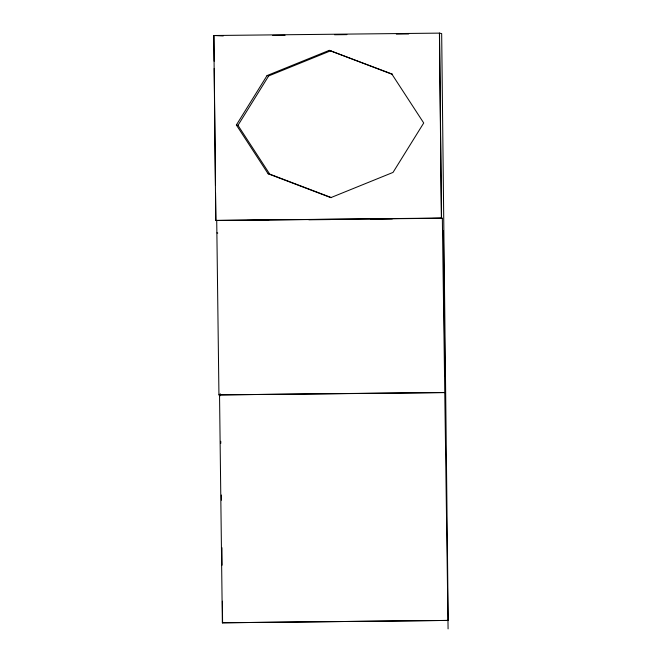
<?xml version="1.0" encoding="UTF-8"?>
<svg xmlns="http://www.w3.org/2000/svg" width="662" height="662" viewBox="0 0 662 662"><rect width="100%" height="100%" fill="white"/><g stroke="black" fill="none" stroke-linecap="round" stroke-linejoin="round"><path stroke-width="0.99" d="M329.254 50.353L391.97 74.235L423.721 122.991L393.021 172.418L330.826 197.632L268.11 173.75L236.359 124.994L267.059 75.567L329.254 50.353L392.616 74.235M331.472 197.632L269.724 174.114L237.972 125.358L268.673 75.931L330.868 50.717M213.801 35.508L439.535 33.125L441.513 218.063L215.779 220.446L213.801 35.508L223.26 35.938M272.711 35.409L285.074 35.285M334.525 34.755L346.888 34.623M396.339 34.093L408.702 33.961M215.779 220.446L442.34 218.253L448.083 628.9M247.05 220.446L268.689 220.214M308.864 219.784L330.503 219.552M370.679 219.122L392.318 218.89M432.493 218.46L441.769 218.361M216.722 220.661L218.94 394.891L444.558 392.475M218.94 394.891L445.154 392.616M219.536 395.024L222.358 622.785L448.199 620.418L441.67 33.605L439.419 33.1L441.397 218.038L442.34 218.253M222.358 622.785L448.199 620.418M267.059 75.567L268.673 75.931M236.359 124.994L237.972 125.358M268.11 173.75L269.724 174.114M442.613 230.492L443.383 230.666L444.93 375.693L444.459 375.586M216.995 232.9L217.765 233.074M215.473 185.534L214.231 68.401M215.564 192.725L215.895 220.471M220.206 393.725L220.231 395.793M220.76 441.281L220.785 443.35M221.381 495.044L221.447 500.207M213.917 35.533L214.157 61.218M221.952 547.706L222.101 565.199M222.399 601.22L222.581 622.834"/></g></svg>
